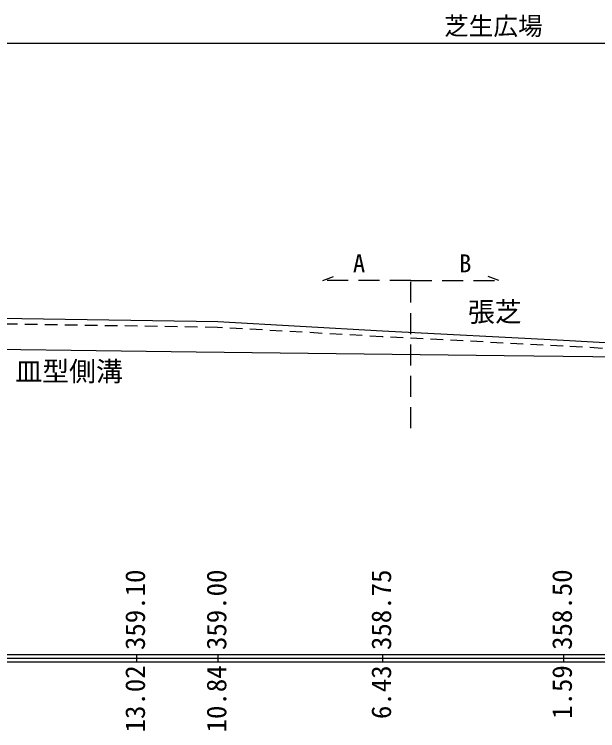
# Model space of a CAD drawing. Units: millimetres on the paper. Extents: x -84 to 7, y -133 to 191.
# Drawn here: x -54.82 to -47.02, y -24.55 to -14.97 of the extents above; entities that cross this region are included whole.
import ezdxf
from ezdxf.enums import TextEntityAlignment as Align

# ---------------------------------------------------------------- set-up
doc = ezdxf.new("R2010")
doc.units = ezdxf.units.MM
doc.header["$LTSCALE"] = 0.14
doc.linetypes.add('DASHED1', pattern=[1.8, 1.2, -0.6])
doc.linetypes.add('DASHED2', pattern=[3, 2, -1])
for name, color, linetype in [('0-1_D-BDG-3-DL-2', 7, 'Continuous'), ('0-3_D-STR-2-文字', 7, 'Continuous'), ('0-5_D-BDG-2-DL-1', 7, 'Continuous'), ('0-7_D-STR-1-計線1', 7, 'Continuous'), ('0-8_D-STR-DIM-2高さ', 7, 'Continuous'), ('0-9_D-BDG-1-現況', 7, 'Continuous'), ('0-F_D-STR-BMK-ROW', 7, 'DASHED2')]:
    doc.layers.add(name, color=color, linetype=linetype)
doc.styles.add('ＭＳ ゴシック', font='')
doc.styles.get('ＭＳ ゴシック').set_extended_font_data('MS Gothic')

msp = doc.modelspace()

# ---------------------------------------------------------------- linework, layer by layer
at = {"layer": '0-1_D-BDG-3-DL-2'}
for p, q in [((-73.8141, -23.5307), (3.4526, -23.5307)), ((-73.8141, -23.6307), (3.4526, -23.6307))]:
    msp.add_line(p, q, dxfattribs=at)
at = {"layer": '0-3_D-STR-2-文字'}
msp.add_line((-55.263, -15.3545), (-41.5706, -15.3545), dxfattribs=at)
at = {"layer": '0-5_D-BDG-2-DL-1'}
msp.add_line((-76.8141, -23.5807), (3.4526, -23.5807), dxfattribs=at)
at = {"layer": '0-7_D-STR-1-計線1'}
for p, q in [((-53.1895, -23.5307), (-53.1895, -23.6307)), ((-53.1895, -23.5307), (-53.1895, -23.6307)), ((-52.0995, -23.5307), (-52.0995, -23.6307)), ((-52.0995, -23.5307), (-52.0995, -23.6307)), ((-49.895, -23.5307), (-49.895, -23.6307)), ((-47.4745, -23.5307), (-47.4745, -23.6307)), ((-47.4745, -23.5307), (-47.4745, -23.6307))]:
    msp.add_line(p, q, dxfattribs=at)
msp.add_lwpolyline([(-41.5206, -19.6507), (-42.9705, -19.5807), (-45.236, -19.4557), (-46.6806, -19.3757), (-47.4749, -19.3307), (-49.895, -19.2057), (-52.1012, -19.0807), (-55.313, -19.0307), (-57.2513, -19.0307), (-58.3725, -19.0818), (-61.5864, -19.2057), (-64.9944, -19.301)], dxfattribs=at)
at = {"layer": '0-7_D-STR-1-計線1', "linetype": 'DASHED1'}
msp.add_lwpolyline([(-41.5206, -19.7257), (-41.5224, -19.7257), (-42.9744, -19.6556), (-45.2402, -19.5306), (-46.6848, -19.4506), (-47.479, -19.4056), (-49.899, -19.2806), (-52.1039, -19.1557), (-55.313, -19.1057)], dxfattribs=at)
at = {"layer": '0-9_D-BDG-1-現況'}
msp.add_lwpolyline([(-66.6942, -19.3008), (-64.4672, -19.3308), (-60.4411, -19.3808), (-56.4151, -19.4308), (-52.389, -19.4808), (-48.2686, -19.5308), (-43.9153, -19.5808), (-39.4004, -19.6308), (-34.6726, -19.6808), (-28.8916, -19.7308), (-20.9609, -19.7808)], dxfattribs=at)
at = {"layer": '0-F_D-STR-BMK-ROW'}
for p, q in [((-50.6961, -18.5272), (-50.5516, -18.4757)), ((-48.3374, -18.5272), (-48.4819, -18.4757)), ((-49.5168, -18.5272), (-50.6961, -18.5272)), ((-49.5168, -20.5042), (-49.5168, -18.5272)), ((-49.5168, -18.5272), (-48.3374, -18.5272))]:
    msp.add_line(p, q, dxfattribs=at)

# ---------------------------------------------------------------- texts
at = {"layer": '0-3_D-STR-2-文字', "style": 'ＭＳ ゴシック'}
for s, height, p in [('芝生広場', 0.2419, (-49.0712, -15.3165)), ('張芝', 0.2639, (-48.7528, -19.1587)), ('皿型側溝', 0.2639, (-54.8113, -19.9541))]:
    msp.add_text(s, height=height, dxfattribs=at).set_placement(p, align=Align.BOTTOM_LEFT)
at = {"layer": '0-8_D-STR-DIM-2高さ', "style": 'ＭＳ ゴシック'}
for s, p in [('359.10', (-52.9963, -23.4719)), ('359.00', (-51.9073, -23.4719)), ('358.75', (-49.7012, -23.4719)), ('358.50', (-47.2812, -23.4699)), ('13.02', (-52.9963, -24.5738)), ('10.84', (-51.9073, -24.5738)), ('6.43', (-49.7012, -24.3952)), ('1.59', (-47.2812, -24.3931))]:
    msp.add_text(s, height=0.2639, rotation=90, dxfattribs=at).set_placement(p, align=Align.BOTTOM_LEFT)
at = {"layer": '0-F_D-STR-BMK-ROW', "style": 'ＭＳ ゴシック'}
for s, p in [('A', (-50.2914, -18.4902)), ('B', (-48.8694, -18.4907))]:
    msp.add_text(s, height=0.2405, dxfattribs=at).set_placement(p, align=Align.BOTTOM_LEFT)

doc.saveas('drawing.dxf')
